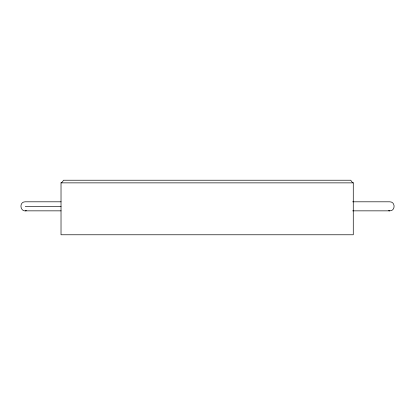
<?xml version="1.0" encoding="UTF-8"?>
<svg xmlns="http://www.w3.org/2000/svg" width="415" height="415" viewBox="0 0 415 415"><rect width="100%" height="100%" fill="white"/><g stroke="black" fill="none" stroke-linecap="round" stroke-linejoin="round"><path stroke-width="0.62" d="M61.021 182.865L62.432 181.889L63.526 180.224L350.763 180.224L351.858 181.889L353.269 182.865L353.269 234.776L61.021 234.776L61.021 182.865L353.269 182.865M61.057 201.809L25.268 201.809C18.67 201.659 20.102 212.553 26.441 210.696M352.636 210.851L389.732 210.851C395.537 211.069 395.537 201.591 389.732 201.809L352.636 201.809M25.268 206.333L61.041 206.333M25.268 210.851L61.057 210.851M388.559 210.696L389.732 210.851"/></g></svg>
